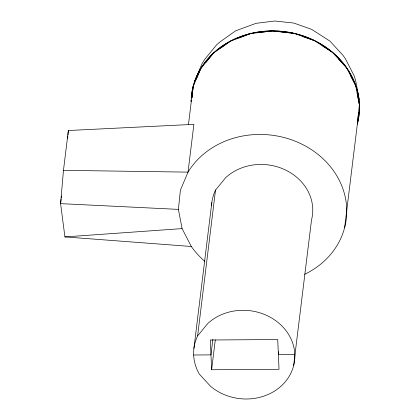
<?xml version="1.0" encoding="UTF-8"?>
<svg xmlns="http://www.w3.org/2000/svg" width="420" height="420" viewBox="0 0 420 420"><rect width="100%" height="100%" fill="white"/><g stroke="black" fill="none" stroke-linecap="round" stroke-linejoin="round"><path stroke-width="0.63" d="M358.528 112.707L357.431 123.212M359.226 103.95L357.2 93.471M191.305 246.488L182.107 228.611L178.39 209.386L180.406 190.124L188.018 172.132L193.888 124.346L68.355 130.52L63.467 170.341L60.59 203.637L64.916 236.912L191.305 246.488A84.352 74.198 7 0 0 204.86 261.371M67.678 138.353L67.846 136.395M67.961 135.088L68.355 130.52M191.572 101.556L191.704 100.328M192.155 96.007L191.961 97.86L193.058 87.36M192.286 94.773L192.544 92.3M192.67 91.067L193.137 86.614L200.75 68.623L213.439 53.135L230.339 41.202L250.299 33.632L271.961 30.944L293.848 33.327L314.465 40.609L332.409 52.301L346.458 67.604L355.651 85.475L359.368 104.695L357.352 123.958M61.142 199.143L60.59 203.637L178.39 209.386M61.299 197.857L61.535 195.93M188.422 124.835L193.116 86.588M193.914 348.453L211.822 202.608M197.615 335.895L207.748 323.526A50.321 44.263 7 0 1 278.733 323.027A50.321 44.263 7 0 1 281.505 385.76A50.321 44.263 7 0 1 210.515 386.258L199.3 374.036A51.088 44.94 7 0 1 197.615 335.895L215.523 190.05L225.656 177.681A50.321 44.263 7 0 1 285.936 170.205A50.321 44.263 7 0 1 311.524 219.938L293.617 365.783M212.882 339.286L210.966 354.879L193.662 355M211.622 369.747L210.31 340.006L277.72 339.533L279.032 369.28L211.622 369.747L215.292 339.869M278.696 351.808L278.376 354.406L294.819 354.291M344.657 227.472L357.373 123.942A84.352 74.198 7 0 0 289.191 32.366A84.352 74.198 7 0 0 191.562 94.867M196.308 79.128L200.456 69.321M194.481 81.575L202.025 63.74L204.556 59.572L216.809 44.609L220.012 41.869L235.631 30.844L256.084 23.326L274.848 21L293.8 23.063L311.656 29.369L329.926 41.102L342.909 55.241L345.298 58.585L354.175 75.847L355.604 80.451L359.289 99.503M206.031 62.181L212.945 53.734M220.469 48.169L229.688 41.664M238.644 38.052L249.527 33.926M259.313 32.513L271.12 31.049M64.916 236.912L182.107 228.611M63.467 170.341L188.018 172.132A84.352 74.198 7 0 1 320.917 156.839A84.352 74.198 7 0 1 304.61 274.334M281.069 31.936L292.997 33.233M302.426 36.356L313.667 40.331M321.93 45.476L331.711 51.849M338.252 58.669L345.912 67.011M350.285 75.038L355.299 84.782M191.058 101.336A84.352 74.198 7 0 1 191.1 100.039M357.373 123.942A84.352 74.198 7 0 0 287.343 32.046A84.352 74.198 7 0 0 191.216 98.091A84.352 74.198 7 0 1 191.415 96.164M211.559 205.874A51.088 44.94 7 0 1 215.523 190.05M191.079 101.357A84.352 74.198 7 0 1 191.121 100.055"/></g></svg>
